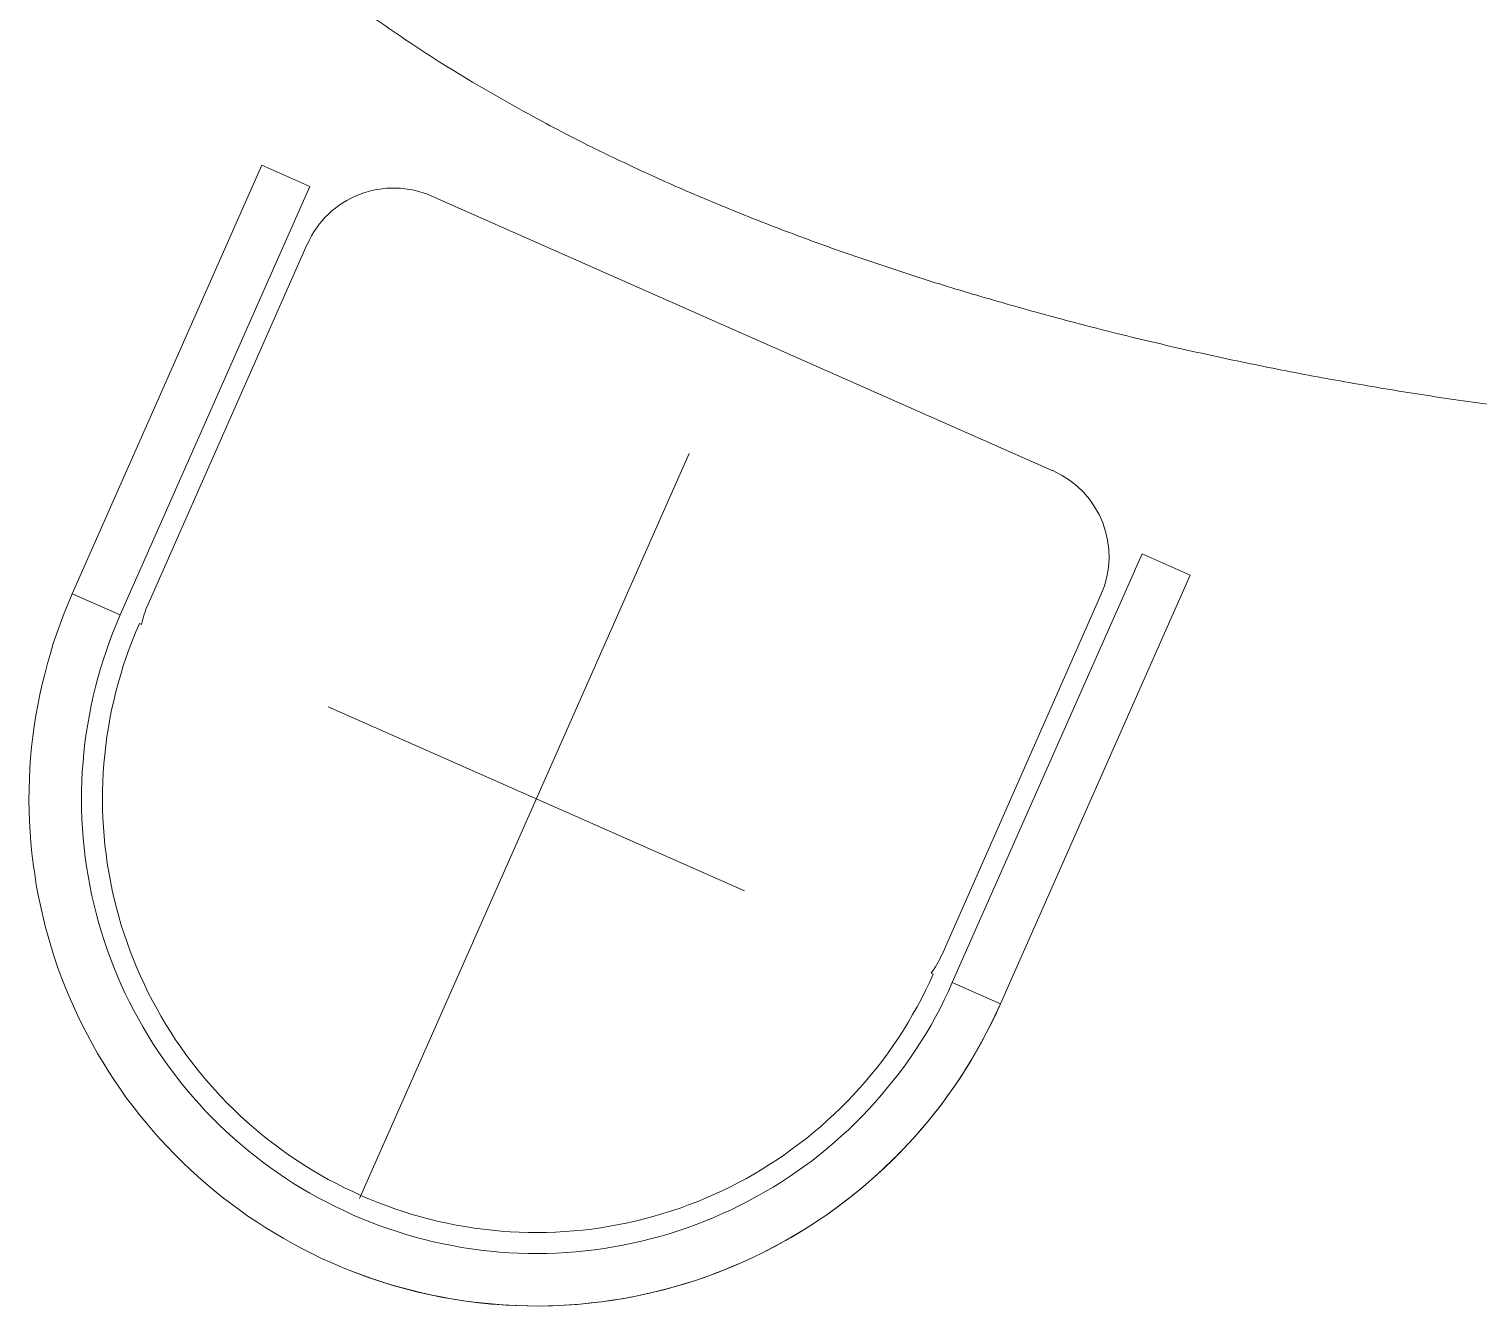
# Model space of a CAD drawing. Header units: millimetres. Extents: x 15905 to 65459, y 54615 to 76704.
# Drawn here: x 22059 to 22887, y 59609 to 60339 of the extents above; entities that cross this region are included whole.
import ezdxf

# ---------------------------------------------------------------- set-up
doc = ezdxf.new("R2010")
doc.units = ezdxf.units.MM
doc.layers.add('Столы', color=250, linetype='Continuous', lineweight=5)

# ---------------------------------------------------------------- blocks, each defined once
blk = doc.blocks.new('ОГ09 на8 персон стол1100х2300')
for p, q in [((-2934.67, -630.5), (-2826.29, -385.42)), ((-2826.29, -385.42), (-2798.86, -397.52)), ((-2798.86, -397.52), (-2907.24, -642.6)), ((-2729.21, -403.09), (-2374.17, -560.11)), ((-2891.37, -636.54), (-2800.31, -430.59)), ((-2770.47, -976.38), (-2582.04, -550.23)), ((-2431.65, -852.88), (-2323.19, -607.73)), ((-2323.19, -607.73), (-2295.76, -619.84)), ((-2295.76, -619.84), (-2404.16, -865.06)), ((-2937.05, -636.06), (-2939.3, -641.65)), ((-2934.67, -630.5), (-2937.05, -636.06)), ((-2934.67, -630.5), (-2934.67, -630.5)), ((-2907.24, -642.6), (-2934.67, -630.5)), ((-2891.38, -636.55), (-2891.37, -636.54)), ((-2346.68, -631.2), (-2437.74, -837.16)), ((-2939.3, -641.65), (-2941.43, -647.39)), ((-2909.39, -647.63), (-2907.24, -642.6)), ((-2907.24, -642.6), (-2907.24, -642.6)), ((-2943.49, -653.08), (-2945.49, -658.85)), ((-2941.43, -647.39), (-2943.49, -653.08)), ((-2913.3, -657.75), (-2911.42, -652.68)), ((-2911.42, -652.68), (-2909.39, -647.63)), ((-2900.23, -657.04), (-2898.25, -652.28)), ((-2898.25, -652.28), (-2896.19, -647.44)), ((-2896.19, -647.44), (-2895, -648.06)), ((-2896.19, -647.44), (-2896.19, -647.44)), ((-2895, -648.06), (-2895, -648.06)), ((-2945.49, -658.85), (-2947.2, -664.66)), ((-2915.12, -662.9), (-2913.3, -657.75)), ((-2903.79, -666.78), (-2902.08, -661.97)), ((-2902.08, -661.97), (-2900.23, -657.04)), ((-2948.91, -670.47), (-2950.42, -676.39)), ((-2947.2, -664.66), (-2948.91, -670.47)), ((-2918.49, -673.25), (-2916.87, -667.99)), ((-2916.87, -667.99), (-2915.12, -662.9)), ((-2905.51, -671.73), (-2903.79, -666.78)), ((-2950.42, -676.39), (-2951.86, -682.25)), ((-2921.38, -683.74), (-2919.98, -678.52)), ((-2919.98, -678.52), (-2918.49, -673.25)), ((-2908.45, -681.65), (-2907, -676.65)), ((-2907, -676.65), (-2905.51, -671.73)), ((-2951.86, -682.25), (-2953.23, -688.19)), ((-2922.72, -689.04), (-2921.38, -683.74)), ((-2910.99, -691.78), (-2909.74, -686.66)), ((-2909.74, -686.66), (-2908.45, -681.65)), ((-2954.34, -694.17), (-2955.43, -700.15)), ((-2953.23, -688.19), (-2954.34, -694.17)), ((-2924.91, -699.65), (-2923.8, -694.38)), ((-2923.8, -694.38), (-2922.72, -689.04)), ((-2912.15, -696.82), (-2910.99, -691.78)), ((-2550.52, -800.34), (-2788.31, -695.21)), ((-2955.43, -700.15), (-2956.39, -706.16)), ((-2925.84, -705.02), (-2924.91, -699.65)), ((-2914, -707.05), (-2913.11, -701.96)), ((-2913.11, -701.96), (-2912.15, -696.82)), ((-2957.21, -712.19), (-2957.88, -718.23)), ((-2956.39, -706.16), (-2957.21, -712.19)), ((-2927.42, -715.79), (-2926.72, -710.46)), ((-2926.72, -710.46), (-2925.84, -705.02)), ((-2915.56, -717.32), (-2914.83, -712.21)), ((-2914.83, -712.21), (-2914, -707.05)), ((-2957.88, -718.23), (-2958.48, -724.23)), ((-2928.01, -721.28), (-2927.42, -715.79)), ((-2916.11, -722.53), (-2915.56, -717.32)), ((-2958.48, -724.23), (-2958.88, -730.32)), ((-2928.94, -732.09), (-2928.51, -726.71)), ((-2928.51, -726.71), (-2928.01, -721.28)), ((-2916.95, -732.78), (-2916.57, -727.68)), ((-2916.57, -727.68), (-2916.11, -722.53)), ((-2959.2, -736.36), (-2959.37, -742.41)), ((-2958.88, -730.32), (-2959.2, -736.36)), ((-2929.18, -737.56), (-2928.94, -732.09)), ((-2917.22, -738.04), (-2916.95, -732.78)), ((-2959.37, -742.41), (-2959.41, -748.49)), ((-2929.41, -748.48), (-2929.32, -742.98)), ((-2929.32, -742.98), (-2929.18, -737.56)), ((-2917.37, -748.39), (-2917.32, -743.17)), ((-2917.32, -743.17), (-2917.22, -738.04)), ((-2959.41, -748.49), (-2959.31, -754.6)), ((-2929.33, -753.86), (-2929.41, -748.48)), ((-2917.32, -753.56), (-2917.37, -748.39)), ((-2917.15, -758.74), (-2917.32, -753.56)), ((-2959.31, -754.6), (-2959.13, -760.64)), ((-2959.13, -760.64), (-2958.8, -766.71)), ((-2929.12, -759.27), (-2929.33, -753.86)), ((-2928.86, -764.75), (-2929.12, -759.27)), ((-2916.84, -763.94), (-2917.15, -758.74)), ((-2958.8, -766.71), (-2958.35, -772.79)), ((-2928.36, -770.2), (-2928.86, -764.75)), ((-2927.87, -775.65), (-2928.36, -770.2)), ((-2916.52, -769.15), (-2916.84, -763.94)), ((-2915.99, -774.32), (-2916.52, -769.15)), ((-2958.35, -772.79), (-2957.73, -778.77)), ((-2927.29, -781.04), (-2927.87, -775.65)), ((-2915.36, -779.43), (-2915.99, -774.32)), ((-2957.73, -778.77), (-2956.98, -784.9)), ((-2956.98, -784.9), (-2956.14, -790.83)), ((-2926.5, -786.4), (-2927.29, -781.04)), ((-2925.65, -791.83), (-2926.5, -786.4)), ((-2914.69, -784.62), (-2915.36, -779.43)), ((-2913.8, -789.78), (-2914.69, -784.62)), ((-2956.14, -790.83), (-2955.23, -796.85)), ((-2923.62, -802.46), (-2925.65, -791.83)), ((-2912.81, -794.88), (-2913.8, -789.78)), ((-2911.84, -799.97), (-2912.81, -794.88)), ((-2955.23, -796.85), (-2954.11, -802.83)), ((-2954.11, -802.83), (-2952.9, -808.75)), ((-2922.32, -807.82), (-2923.62, -802.46)), ((-2910.64, -805.03), (-2911.84, -799.97)), ((-2952.9, -808.75), (-2951.56, -814.69)), ((-2921.09, -813.1), (-2922.32, -807.82)), ((-2909.44, -810.09), (-2910.64, -805.03)), ((-2908.08, -815.03), (-2909.44, -810.09)), ((-2951.56, -814.69), (-2950.07, -820.65)), ((-2919.64, -818.35), (-2921.09, -813.1)), ((-2918.1, -823.53), (-2919.64, -818.35)), ((-2906.66, -820.05), (-2908.08, -815.03)), ((-2950.07, -820.65), (-2948.49, -826.42)), ((-2948.49, -826.42), (-2946.78, -832.35)), ((-2916.43, -828.74), (-2918.1, -823.53)), ((-2905.02, -825.04), (-2906.66, -820.05)), ((-2903.36, -829.89), (-2905.02, -825.04)), ((-2946.78, -832.35), (-2944.98, -838.08)), ((-2914.66, -833.89), (-2916.43, -828.74)), ((-2912.83, -838.98), (-2914.66, -833.89)), ((-2901.64, -834.82), (-2903.36, -829.89)), ((-2899.76, -839.63), (-2901.64, -834.82)), ((-2944.98, -838.08), (-2943.03, -843.83)), ((-2943.03, -843.83), (-2940.94, -849.61)), ((-2910.85, -844.1), (-2912.83, -838.98)), ((-2908.79, -849.14), (-2910.85, -844.1)), ((-2897.74, -844.47), (-2899.76, -839.63)), ((-2895.63, -849.24), (-2897.74, -844.47)), ((-2437.74, -837.16), (-2437.74, -837.16)), ((-2940.94, -849.61), (-2938.76, -855.19)), ((-2906.65, -854.14), (-2908.79, -849.14)), ((-2893.45, -853.95), (-2895.63, -849.24)), ((-2444.73, -852.73), (-2446.99, -857.45)), ((-2442.55, -848.06), (-2444.73, -852.73)), ((-2443.79, -847.45), (-2443.82, -847.49)), ((-2443.82, -847.49), (-2442.55, -848.06)), ((-2431.65, -852.88), (-2433.88, -857.82)), ((-2404.16, -865.06), (-2431.65, -852.88)), ((-2938.76, -855.19), (-2936.42, -860.78)), ((-2936.42, -860.78), (-2933.95, -866.4)), ((-2904.35, -859.02), (-2906.65, -854.14)), ((-2901.99, -863.98), (-2904.35, -859.02)), ((-2891.19, -858.61), (-2893.45, -853.95)), ((-2888.84, -863.21), (-2891.19, -858.61)), ((-2446.99, -857.45), (-2449.3, -862.09)), ((-2433.88, -857.82), (-2436.23, -862.75)), ((-2933.95, -866.4), (-2931.47, -871.88)), ((-2899.47, -868.82), (-2901.99, -863.98)), ((-2896.86, -873.6), (-2899.47, -868.82)), ((-2886.41, -867.75), (-2888.84, -863.21)), ((-2883.84, -872.31), (-2886.41, -867.75)), ((-2451.76, -866.71), (-2454.33, -871.17)), ((-2449.3, -862.09), (-2451.76, -866.71)), ((-2438.65, -867.59), (-2441.2, -872.4)), ((-2436.23, -862.75), (-2438.65, -867.59)), ((-2406.62, -870.55), (-2404.16, -865.06)), ((-2931.47, -871.88), (-2928.83, -877.39)), ((-2928.83, -877.39), (-2926.04, -882.78)), ((-2894.18, -878.32), (-2896.86, -873.6)), ((-2881.19, -876.81), (-2883.84, -872.31)), ((-2878.39, -881.2), (-2881.19, -876.81)), ((-2456.9, -875.63), (-2459.61, -880.07)), ((-2454.33, -871.17), (-2456.9, -875.63)), ((-2443.82, -877.14), (-2446.58, -881.86)), ((-2441.2, -872.4), (-2443.82, -877.14)), ((-2412.07, -881.42), (-2409.34, -875.98)), ((-2409.34, -875.98), (-2406.62, -870.55)), ((-2926.04, -882.78), (-2923.16, -888.09)), ((-2891.42, -882.99), (-2894.18, -878.32)), ((-2888.57, -887.6), (-2891.42, -882.99)), ((-2875.64, -885.51), (-2878.39, -881.2)), ((-2872.66, -889.78), (-2875.64, -885.51)), ((-2462.47, -884.48), (-2465.43, -888.73)), ((-2459.61, -880.07), (-2462.47, -884.48)), ((-2452.49, -891.08), (-2446.58, -881.86)), ((-2414.85, -886.77), (-2412.07, -881.42)), ((-2923.16, -888.09), (-2920.15, -893.45)), ((-2920.15, -893.45), (-2917.04, -898.6)), ((-2885.59, -892.23), (-2888.57, -887.6)), ((-2882.5, -896.65), (-2885.59, -892.23)), ((-2869.69, -894.04), (-2872.66, -889.78)), ((-2866.56, -898.19), (-2869.69, -894.04)), ((-2468.4, -892.99), (-2471.43, -897.16)), ((-2465.43, -888.73), (-2468.4, -892.99)), ((-2452.49, -891.08), (-2455.51, -895.61)), ((-2420.91, -897.34), (-2417.92, -892.09)), ((-2417.92, -892.09), (-2414.85, -886.77)), ((-2917.04, -898.6), (-2913.86, -903.83)), ((-2879.35, -901.17), (-2882.5, -896.65)), ((-2876.1, -905.48), (-2879.35, -901.17)), ((-2863.34, -902.29), (-2866.56, -898.19)), ((-2860.05, -906.32), (-2863.34, -902.29)), ((-2474.6, -901.31), (-2477.88, -905.3)), ((-2471.43, -897.16), (-2474.6, -901.31)), ((-2458.63, -899.99), (-2461.85, -904.42)), ((-2455.51, -895.61), (-2458.63, -899.99)), ((-2427.42, -907.61), (-2424.09, -902.49)), ((-2424.09, -902.49), (-2420.91, -897.34)), ((-2913.86, -903.83), (-2910.5, -908.8)), ((-2910.5, -908.8), (-2907.07, -913.86)), ((-2872.71, -909.82), (-2876.1, -905.48)), ((-2869.29, -914.01), (-2872.71, -909.82)), ((-2856.68, -910.29), (-2860.05, -906.32)), ((-2853.21, -914.21), (-2856.68, -910.29)), ((-2481.25, -909.34), (-2484.65, -913.17)), ((-2477.88, -905.3), (-2481.25, -909.34)), ((-2465.18, -908.68), (-2468.64, -912.92)), ((-2461.85, -904.42), (-2465.18, -908.68)), ((-2430.79, -912.65), (-2427.42, -907.61)), ((-2907.07, -913.86), (-2903.58, -918.86)), ((-2903.58, -918.86), (-2899.92, -923.74)), ((-2865.8, -918.15), (-2869.29, -914.01)), ((-2862.15, -922.17), (-2865.8, -918.15)), ((-2849.74, -917.99), (-2853.21, -914.21)), ((-2846.12, -921.79), (-2849.74, -917.99)), ((-2488.13, -917.05), (-2491.74, -920.77)), ((-2484.65, -913.17), (-2488.13, -917.05)), ((-2472.17, -917.09), (-2475.7, -921.25)), ((-2468.64, -912.92), (-2472.17, -917.09)), ((-2437.88, -922.48), (-2434.38, -917.6)), ((-2434.38, -917.6), (-2430.79, -912.65)), ((-2899.92, -923.74), (-2896.23, -928.48)), ((-2858.43, -926.27), (-2862.15, -922.17)), ((-2854.67, -930.09), (-2858.43, -926.27)), ((-2842.4, -925.39), (-2846.12, -921.79)), ((-2838.67, -928.99), (-2842.4, -925.39)), ((-2495.4, -924.41), (-2499.13, -928.12)), ((-2491.74, -920.77), (-2495.4, -924.41)), ((-2479.35, -925.25), (-2483.19, -929.15)), ((-2475.7, -921.25), (-2479.35, -925.25)), ((-2445.41, -932.03), (-2441.65, -927.32)), ((-2441.65, -927.32), (-2437.88, -922.48)), ((-2896.23, -928.48), (-2892.33, -933.18)), ((-2892.33, -933.18), (-2888.49, -937.81)), ((-2850.86, -933.99), (-2854.67, -930.09)), ((-2846.88, -937.78), (-2850.86, -933.99)), ((-2834.87, -932.53), (-2838.67, -928.99)), ((-2830.97, -935.88), (-2834.87, -932.53)), ((-2826.91, -939.24), (-2830.97, -935.88)), ((-2506.83, -935.05), (-2510.81, -938.42)), ((-2502.91, -931.6), (-2506.83, -935.05)), ((-2499.13, -928.12), (-2502.91, -931.6)), ((-2487.03, -933.06), (-2490.86, -936.81)), ((-2483.19, -929.15), (-2487.03, -933.06)), ((-2449.37, -936.62), (-2445.41, -932.03)), ((-2888.49, -937.81), (-2884.41, -942.4)), ((-2884.41, -942.4), (-2880.25, -946.78)), ((-2842.87, -941.42), (-2846.88, -937.78)), ((-2838.79, -945.01), (-2842.87, -941.42)), ((-2822.93, -942.53), (-2826.91, -939.24)), ((-2818.78, -945.7), (-2822.93, -942.53)), ((-2514.83, -941.73), (-2518.93, -944.94)), ((-2510.81, -938.42), (-2514.83, -941.73)), ((-2499.03, -944.1), (-2503.11, -947.68)), ((-2494.95, -940.52), (-2499.03, -944.1)), ((-2490.86, -936.81), (-2494.95, -940.52)), ((-2457.47, -945.71), (-2453.32, -941.22)), ((-2453.32, -941.22), (-2449.37, -936.62)), ((-2880.25, -946.78), (-2876.08, -951.17)), ((-2876.08, -951.17), (-2871.74, -955.44)), ((-2834.63, -948.54), (-2838.79, -945.01)), ((-2830.31, -951.94), (-2834.63, -948.54)), ((-2826.03, -955.28), (-2830.31, -951.94)), ((-2814.61, -948.72), (-2818.78, -945.7)), ((-2810.44, -951.75), (-2814.61, -948.72)), ((-2806.1, -954.66), (-2810.44, -951.75)), ((-2527.35, -951.05), (-2531.61, -954.01)), ((-2523.14, -947.99), (-2527.35, -951.05)), ((-2518.93, -944.94), (-2523.14, -947.99)), ((-2507.31, -951.09), (-2511.64, -954.48)), ((-2503.11, -947.68), (-2507.31, -951.09)), ((-2465.95, -954.45), (-2461.69, -950.13)), ((-2461.69, -950.13), (-2457.47, -945.71)), ((-2871.74, -955.44), (-2867.33, -959.65)), ((-2867.33, -959.65), (-2862.84, -963.8)), ((-2821.61, -958.49), (-2826.03, -955.28)), ((-2817.24, -961.62), (-2821.61, -958.49)), ((-2801.69, -957.51), (-2806.1, -954.66)), ((-2797.25, -960.22), (-2801.69, -957.51)), ((-2792.88, -962.86), (-2797.25, -960.22)), ((-2540.37, -959.5), (-2544.81, -962.22)), ((-2535.92, -956.76), (-2540.37, -959.5)), ((-2531.61, -954.01), (-2535.92, -956.76)), ((-2516.01, -957.65), (-2520.47, -960.87)), ((-2511.64, -954.48), (-2516.01, -957.65)), ((-2474.79, -962.72), (-2470.34, -958.62)), ((-2470.34, -958.62), (-2465.95, -954.45)), ((-2862.84, -963.8), (-2858.32, -967.82)), ((-2858.32, -967.82), (-2853.65, -971.71)), ((-2812.71, -964.63), (-2817.24, -961.62)), ((-2808.17, -967.65), (-2812.71, -964.63)), ((-2803.48, -970.54), (-2808.17, -967.65)), ((-2788.34, -965.36), (-2792.88, -962.86)), ((-2783.71, -967.82), (-2788.34, -965.36)), ((-2779.07, -970.14), (-2783.71, -967.82)), ((-2553.91, -967.22), (-2558.51, -969.56)), ((-2549.38, -964.79), (-2553.91, -967.22)), ((-2544.81, -962.22), (-2549.38, -964.79)), ((-2529.44, -966.89), (-2534.13, -969.79)), ((-2524.96, -963.89), (-2529.44, -966.89)), ((-2520.47, -960.87), (-2524.96, -963.89)), ((-2483.94, -970.7), (-2479.29, -966.72)), ((-2479.29, -966.72), (-2474.79, -962.72)), ((-2853.65, -971.71), (-2848.95, -975.47)), ((-2848.95, -975.47), (-2844.1, -979.25)), ((-2798.82, -973.22), (-2803.48, -970.54)), ((-2794.03, -975.92), (-2798.82, -973.22)), ((-2789.21, -978.47), (-2794.03, -975.92)), ((-2774.35, -972.39), (-2779.07, -970.14)), ((-2769.68, -974.57), (-2774.35, -972.39)), ((-2764.86, -976.63), (-2769.68, -974.57)), ((-2760.09, -978.6), (-2764.86, -976.63)), ((-2572.66, -976.11), (-2577.5, -978.14)), ((-2567.89, -974.01), (-2572.66, -976.11)), ((-2563.25, -971.88), (-2567.89, -974.01)), ((-2558.51, -969.56), (-2563.25, -971.88)), ((-2543.53, -975.25), (-2548.31, -977.85)), ((-2538.8, -972.57), (-2543.53, -975.25)), ((-2534.13, -969.79), (-2538.8, -972.57)), ((-2493.45, -978.21), (-2488.71, -974.53)), ((-2488.71, -974.53), (-2483.94, -970.7)), ((-2844.1, -979.25), (-2839.16, -982.83)), ((-2839.16, -982.83), (-2834.28, -986.33)), ((-2784.36, -980.89), (-2789.21, -978.47)), ((-2779.44, -983.26), (-2784.36, -980.89)), ((-2774.52, -985.61), (-2779.44, -983.26)), ((-2755.21, -980.39), (-2760.09, -978.6)), ((-2750.34, -982.16), (-2755.21, -980.39)), ((-2745.45, -983.8), (-2750.34, -982.16)), ((-2740.47, -985.39), (-2745.45, -983.8)), ((-2735.48, -986.82), (-2740.47, -985.39)), ((-2597.13, -984.96), (-2602.09, -986.46)), ((-2592.08, -983.41), (-2597.13, -984.96)), ((-2587.23, -981.74), (-2592.08, -983.41)), ((-2582.36, -979.94), (-2587.23, -981.74)), ((-2577.5, -978.14), (-2582.36, -979.94)), ((-2563.04, -984.95), (-2567.98, -987.17)), ((-2558.1, -982.73), (-2563.04, -984.95)), ((-2553.2, -980.29), (-2558.1, -982.73)), ((-2548.31, -977.85), (-2553.2, -980.29)), ((-2508.32, -988.87), (-2503.26, -985.46)), ((-2503.26, -985.46), (-2498.32, -981.88)), ((-2498.32, -981.88), (-2493.45, -978.21)), ((-2834.28, -986.33), (-2829.24, -989.71)), ((-2829.24, -989.71), (-2824.1, -993.03)), ((-2824.1, -993.03), (-2818.96, -996.22)), ((-2769.56, -987.7), (-2774.52, -985.61)), ((-2764.51, -989.72), (-2769.56, -987.7)), ((-2759.38, -991.68), (-2764.51, -989.72)), ((-2754.22, -993.5), (-2759.38, -991.68)), ((-2749.05, -995.18), (-2754.22, -993.5)), ((-2730.46, -988.13), (-2735.48, -986.82)), ((-2725.36, -989.37), (-2730.46, -988.13)), ((-2720.37, -990.45), (-2725.36, -989.37)), ((-2715.17, -991.5), (-2720.37, -990.45)), ((-2710.08, -992.37), (-2715.17, -991.5)), ((-2704.91, -993.2), (-2710.08, -992.37)), ((-2699.86, -993.86), (-2704.91, -993.2)), ((-2689.44, -994.95), (-2699.86, -993.86)), ((-2637.69, -993.75), (-2642.8, -994.36)), ((-2632.56, -992.99), (-2637.69, -993.75)), ((-2627.34, -992.17), (-2632.56, -992.99)), ((-2622.25, -991.2), (-2627.34, -992.17)), ((-2617.16, -990.21), (-2622.25, -991.2)), ((-2612.1, -989.02), (-2617.16, -990.21)), ((-2607.09, -987.74), (-2612.1, -989.02)), ((-2602.09, -986.46), (-2607.09, -987.74)), ((-2583.23, -993.05), (-2588.38, -994.8)), ((-2578.15, -991.21), (-2583.23, -993.05)), ((-2573.04, -989.23), (-2578.15, -991.21)), ((-2567.98, -987.17), (-2573.04, -989.23)), ((-2518.52, -995.41), (-2513.35, -992.16)), ((-2513.35, -992.16), (-2508.32, -988.87)), ((-2818.96, -996.22), (-2813.79, -999.26)), ((-2813.79, -999.26), (-2808.4, -1002.27)), ((-2743.88, -996.87), (-2749.05, -995.18)), ((-2738.6, -998.36), (-2743.88, -996.87)), ((-2733.38, -999.76), (-2738.6, -998.36)), ((-2728.15, -1001.03), (-2733.38, -999.76)), ((-2722.74, -1002.17), (-2728.15, -1001.03)), ((-2684.34, -995.34), (-2689.44, -994.95)), ((-2679.14, -995.52), (-2684.34, -995.34)), ((-2673.95, -995.7), (-2679.14, -995.52)), ((-2668.73, -995.74), (-2673.95, -995.7)), ((-2663.57, -995.71), (-2668.73, -995.74)), ((-2658.38, -995.54), (-2663.57, -995.71)), ((-2653.18, -995.21), (-2658.38, -995.54)), ((-2648.03, -994.82), (-2653.18, -995.21)), ((-2642.8, -994.36), (-2648.03, -994.82)), ((-2614.73, -1001.92), (-2619.98, -1003.02)), ((-2609.3, -1000.71), (-2614.73, -1001.92)), ((-2604.08, -999.39), (-2609.3, -1000.71)), ((-2598.78, -998.01), (-2604.08, -999.39)), ((-2593.59, -996.48), (-2598.78, -998.01)), ((-2588.38, -994.8), (-2593.59, -996.48)), ((-2534.36, -1004.41), (-2529.03, -1001.54)), ((-2529.03, -1001.54), (-2523.68, -998.52)), ((-2523.68, -998.52), (-2518.52, -995.41)), ((-2808.4, -1002.27), (-2803.04, -1005.05)), ((-2803.04, -1005.05), (-2797.68, -1007.84)), ((-2797.68, -1007.84), (-2792.16, -1010.52)), ((-2717.4, -1003.24), (-2722.74, -1002.17)), ((-2712.12, -1004.23), (-2717.4, -1003.24)), ((-2706.67, -1005.09), (-2712.12, -1004.23)), ((-2701.33, -1005.8), (-2706.67, -1005.09)), ((-2695.84, -1006.38), (-2701.33, -1005.8)), ((-2690.41, -1006.9), (-2695.84, -1006.38)), ((-2685.04, -1007.33), (-2690.41, -1006.9)), ((-2679.56, -1007.55), (-2685.04, -1007.33)), ((-2674.14, -1007.7), (-2679.56, -1007.55)), ((-2668.7, -1007.7), (-2674.14, -1007.7)), ((-2663.26, -1007.71), (-2668.7, -1007.7)), ((-2657.86, -1007.51), (-2663.26, -1007.71)), ((-2652.37, -1007.23), (-2657.86, -1007.51)), ((-2646.92, -1006.74), (-2652.37, -1007.23)), ((-2641.47, -1006.24), (-2646.92, -1006.74)), ((-2636.14, -1005.59), (-2641.47, -1006.24)), ((-2630.74, -1004.88), (-2636.14, -1005.59)), ((-2625.36, -1003.95), (-2630.74, -1004.88)), ((-2619.98, -1003.02), (-2625.36, -1003.95)), ((-2550.72, -1012.33), (-2545.24, -1009.84)), ((-2545.24, -1009.84), (-2539.79, -1007.13)), ((-2539.79, -1007.13), (-2534.36, -1004.41)), ((-2792.16, -1010.52), (-2786.68, -1012.96)), ((-2786.68, -1012.96), (-2781.07, -1015.43)), ((-2781.07, -1015.43), (-2775.4, -1017.62)), ((-2775.4, -1017.62), (-2769.73, -1019.82)), ((-2567.57, -1019.24), (-2561.95, -1017.13)), ((-2561.95, -1017.13), (-2556.35, -1014.8)), ((-2556.35, -1014.8), (-2550.72, -1012.33)), ((-2769.73, -1019.82), (-2764.04, -1021.87)), ((-2764.04, -1021.87), (-2758.33, -1023.78)), ((-2758.33, -1023.78), (-2752.46, -1025.58)), ((-2752.46, -1025.58), (-2746.65, -1027.29)), ((-2596.47, -1028.46), (-2590.7, -1026.86)), ((-2590.7, -1026.86), (-2584.83, -1025.08)), ((-2584.83, -1025.08), (-2579.04, -1023.36)), ((-2579.04, -1023.36), (-2573.29, -1021.41)), ((-2573.29, -1021.41), (-2567.57, -1019.24)), ((-2746.65, -1027.29), (-2740.74, -1028.81)), ((-2740.74, -1028.81), (-2734.88, -1030.24)), ((-2734.88, -1030.24), (-2728.94, -1031.62)), ((-2728.94, -1031.62), (-2722.95, -1032.71)), ((-2722.95, -1032.71), (-2716.97, -1033.81)), ((-2716.97, -1033.81), (-2710.96, -1034.77)), ((-2710.96, -1034.77), (-2704.94, -1035.58)), ((-2632.22, -1035.36), (-2626.29, -1034.51)), ((-2626.29, -1034.51), (-2620.27, -1033.62)), ((-2620.27, -1033.62), (-2614.29, -1032.49)), ((-2614.29, -1032.49), (-2608.38, -1031.29)), ((-2608.38, -1031.29), (-2602.44, -1029.94)), ((-2602.44, -1029.94), (-2596.47, -1028.46)), ((-2704.94, -1035.58), (-2698.95, -1036.18)), ((-2698.95, -1036.18), (-2692.95, -1036.78)), ((-2692.95, -1036.78), (-2686.8, -1037.26)), ((-2686.8, -1037.26), (-2680.77, -1037.57)), ((-2680.77, -1037.57), (-2674.71, -1037.76)), ((-2674.71, -1037.76), (-2668.63, -1037.79)), ((-2668.63, -1037.79), (-2662.53, -1037.69)), ((-2662.53, -1037.69), (-2656.48, -1037.5)), ((-2656.48, -1037.5), (-2650.42, -1037.19)), ((-2650.42, -1037.19), (-2644.39, -1036.65)), ((-2644.39, -1036.65), (-2638.28, -1036.04)), ((-2638.28, -1036.04), (-2632.22, -1035.36))]:
    blk.add_line(p, q)
for centre, radius, start, end in [((-2751.01, -452.38), 53.9, 66.14244, 156.14784), ((-2395.97, -609.4), 53.9, 336.14784, 66.14244), ((-2847.01, -656.85), 48.79, 155.41231, 169.62016), ((-2486.61, -815.36), 53.51, 323.15421, 335.95452), ((-2669.44, -747.74), 290, 246.14992, 336.14992)]:
    blk.add_arc(centre, radius, start, end)
blk.add_open_spline([(-2383.76, -469.52), (-2116.84, -543.1), (-1500.47, -542.61), (-966.98, -394.93), (-659.06, -139.19), (-659.37, 155.43), (-967.57, 410.49), (-1501.44, 557.37), (-2117.73, 556.93), (-2651.25, 409.12), (-2959.1, 153.8), (-2959.03, -141), (-2650.67, -395.94), (-2383.76, -469.52)], degree=2)

msp = doc.modelspace()

# ---------------------------------------------------------------- block references
at = {"layer": 'Столы'}
msp.add_blockref('ОГ09 на8 персон стол1100х2300', (25018.48, 60646.7), dxfattribs=at)

doc.saveas('drawing.dxf')
